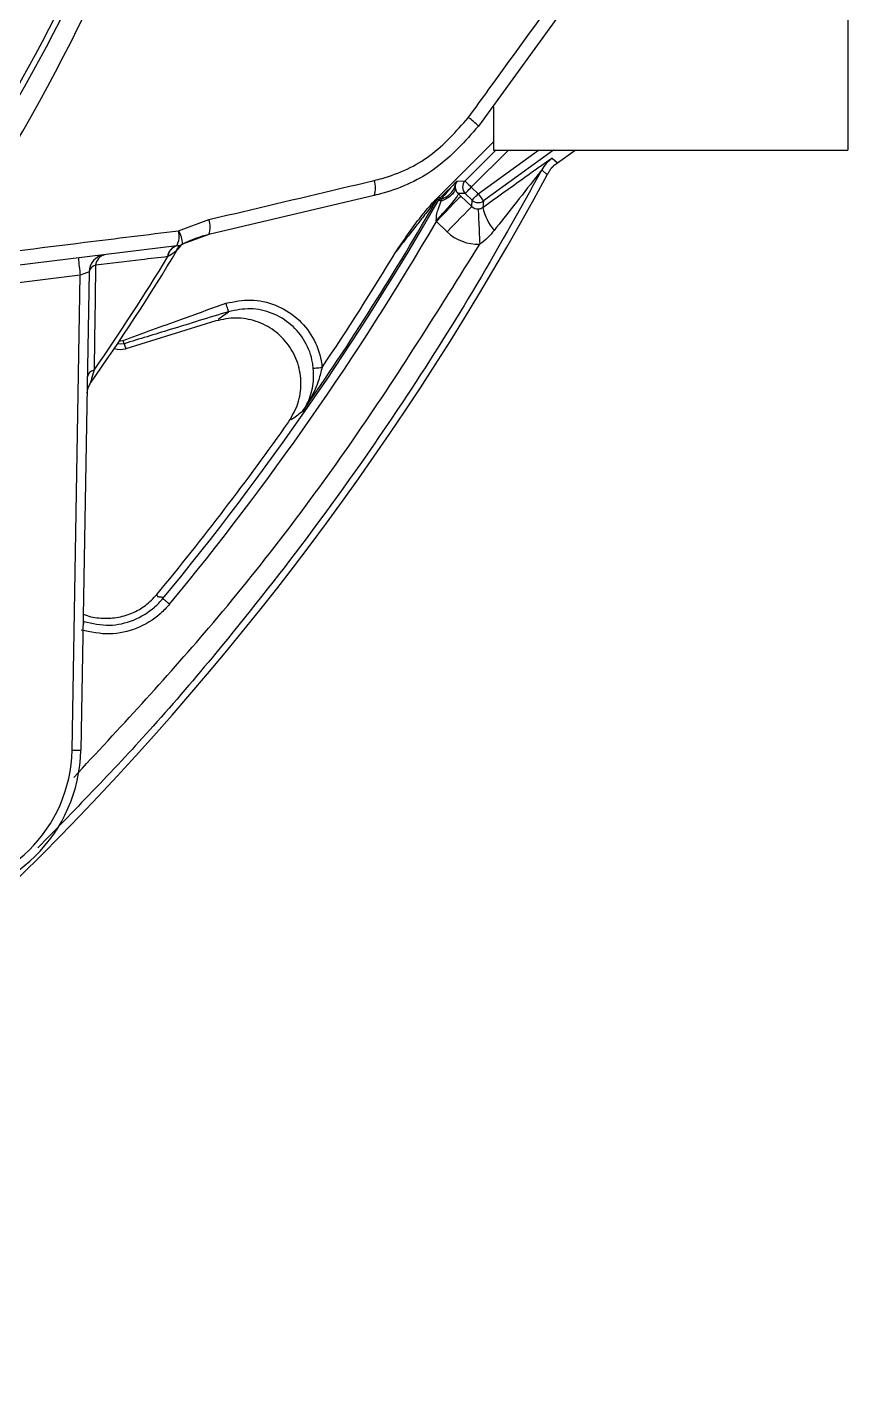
# Model space of a CAD drawing. Extents: x 7 to 135, y 1 to 99.
# Drawn here: x 131.783 to 133.181, y 41.43 to 43.749 of the extents above; entities that cross this region are included whole.
import ezdxf

# ---------------------------------------------------------------- set-up
doc = ezdxf.new("R2010")
doc.units = 0
doc.header["$MEASUREMENT"] = 0
doc.layers.add('OBJECT', color=7, linetype='CONTINUOUS')

msp = doc.modelspace()

# ---------------------------------------------------------------- linework, layer by layer
at = {"layer": 'OBJECT'}
for p, q in [((133.1811, 44.0806), (133.1811, 43.5395)), ((132.7575, 43.8638), (132.5516, 43.5803)), ((132.5771, 43.6134), (132.5771, 43.5395)), ((132.5771, 43.5534), (132.4732, 43.4495)), ((132.5289, 43.487), (132.5814, 43.5395)), ((132.6026, 43.5395), (132.5395, 43.4764)), ((132.5512, 43.465), (132.6538, 43.5395)), ((132.6793, 43.5395), (132.5601, 43.4529)), ((132.5771, 43.5395), (133.1811, 43.5395)), ((132.6864, 43.5177), (132.7164, 43.5395)), ((132.6771, 43.5258), (132.6864, 43.5177)), ((132.4865, 43.4581), (132.5153, 43.4868)), ((132.5153, 43.4868), (132.5289, 43.487)), ((132.5122, 43.4792), (132.5122, 43.4756)), ((132.5291, 43.4656), (132.5173, 43.4655)), ((132.5173, 43.4655), (132.5217, 43.4612)), ((132.5408, 43.4542), (132.5291, 43.4656)), ((132.5395, 43.4764), (132.5512, 43.465)), ((132.3739, 43.4622), (132.0921, 43.3958)), ((132.484, 43.4599), (132.4865, 43.4581)), ((132.4881, 43.4526), (132.4883, 43.4562)), ((132.5217, 43.4612), (132.5401, 43.4435)), ((132.5401, 43.4435), (132.5408, 43.4542)), ((132.5601, 43.4529), (132.5593, 43.442)), ((132.0404, 43.4022), (132.0919, 43.4211)), ((132.4801, 43.418), (132.4798, 43.4199)), ((132.4984, 43.4003), (132.4801, 43.418)), ((132.0921, 43.3958), (132.0473, 43.3794)), ((132.0373, 43.3763), (131.5758, 43.3198)), ((132.0224, 43.3582), (132.0219, 43.3581)), ((131.8731, 43.3264), (131.5823, 43.2908)), ((131.859, 42.5176), (131.8731, 43.3264)), ((131.888, 43.332), (131.8738, 42.5176)), ((132.1041, 43.2485), (131.9504, 43.2012)), ((131.9478, 43.2097), (131.9504, 43.2012)), ((131.8776, 42.7367), (131.8791, 42.7363))]:
    msp.add_line(p, q, dxfattribs=at)
at = {"layer": 'OBJECT', "flags": 128}
for points in [[(132.5289, 43.487), (132.5291, 43.4867), (132.5297, 43.4861), (132.5307, 43.4851), (132.5321, 43.4838), (132.5336, 43.4822), (132.5355, 43.4804), (132.5374, 43.4784), (132.5395, 43.4764)], [(132.6689, 43.4977), (132.6673, 43.4991), (132.6608, 43.5047), (132.6596, 43.5058)], [(132.5291, 43.4656), (132.5293, 43.4658), (132.5299, 43.4664), (132.5309, 43.4675), (132.5322, 43.4688), (132.5338, 43.4704), (132.5355, 43.4723), (132.5375, 43.4743), (132.5395, 43.4764)], [(132.5408, 43.4542), (132.5411, 43.4545), (132.5417, 43.4551), (132.5426, 43.4561), (132.5439, 43.4574), (132.5455, 43.4591), (132.5473, 43.4609), (132.5492, 43.4629), (132.5512, 43.465)], [(132.5512, 43.465), (132.5529, 43.4627), (132.5546, 43.4604), (132.5561, 43.4583), (132.5574, 43.4565), (132.5585, 43.455), (132.5593, 43.4539), (132.5599, 43.4531), (132.5601, 43.4529)], [(132.5217, 43.4612), (132.5208, 43.4602), (132.5184, 43.4577), (132.5145, 43.4536), (132.5093, 43.4483), (132.503, 43.4418), (132.4958, 43.4344), (132.4881, 43.4263), (132.4801, 43.418)], [(132.4841, 43.4549), (132.4838, 43.4551), (132.4822, 43.4564), (132.4816, 43.4568)], [(132.4841, 43.4549), (132.4841, 43.4549), (132.4844, 43.4547), (132.4847, 43.4545), (132.4852, 43.4543), (132.4857, 43.4539), (132.4864, 43.4536), (132.4872, 43.4531), (132.4881, 43.4526)], [(132.4865, 43.4581), (132.4865, 43.458), (132.4866, 43.4579), (132.4868, 43.4578), (132.487, 43.4575), (132.4872, 43.4573), (132.4876, 43.457), (132.4879, 43.4566), (132.4883, 43.4562)], [(132.5401, 43.4435), (132.5391, 43.4425), (132.5367, 43.44), (132.5328, 43.4359), (132.5276, 43.4306), (132.5213, 43.424), (132.5142, 43.4166), (132.5064, 43.4086), (132.4984, 43.4003)], [(132.1257, 43.2643), (132.1256, 43.2646), (132.1254, 43.2654), (132.125, 43.2668), (132.1244, 43.2686), (132.1237, 43.2707), (132.123, 43.2732), (132.1222, 43.2759), (132.1213, 43.2786)], [(131.9478, 43.2097), (131.9414, 43.2087), (131.9363, 43.2094)], [(131.94, 43.2148), (131.9415, 43.2147), (131.9461, 43.2154)], [(132.2702, 43.1679), (132.2706, 43.168), (132.2716, 43.1681), (132.273, 43.1682), (132.2748, 43.1684), (132.2771, 43.1686), (132.2796, 43.1688), (132.2823, 43.1691), (132.2852, 43.1693)], [(131.8791, 42.7363), (131.879, 42.7359), (131.8787, 42.7351), (131.8783, 42.7337), (131.8777, 42.732), (131.8775, 42.7314)]]:
    msp.add_lwpolyline(points, dxfattribs=at)
at = {"layer": 'OBJECT'}
for centre, radius, start, end in [((128.8466, 45.2495), 3.375, 326.7599, 342.437), ((128.8466, 45.2895), 3.36, 324.0898, 338.2742), ((128.8466, 45.2895), 3.35, 324.4956, 338.1027), ((132.4813, 43.5138), 0.0968, 43.4516, 56.7602), ((128.2567, 45.8794), 5.014, 297.4419, 331.6393), ((132.3421, 43.4751), 0.0343, 337.9589, 21.8905), ((132.5395, 43.4764), 0.015, 135.0209, 225.9791), ((132.4789, 43.4898), 0.0349, 285.6302, 342.4053), ((128.2567, 45.8794), 4.8733, 320.4385, 330.1645), ((128.2567, 45.8794), 4.8702, 325.1172, 330.1693), ((132.4946, 43.4493), 0.015, 135.0033, 150.1663), ((132.4971, 43.4474), 0.015, 135.0035, 150.162), ((132.5512, 43.465), 0.015, 226.0167, 305.9831), ((132.64, 43.4571), 0.0821, 190.6052, 221.4261), ((128.2567, 45.8794), 4.8883, 320.4386, 329.766), ((132.0595, 43.4082), 0.0349, 339.0658, 21.6222), ((132.0078, 43.3929), 0.0339, 330.7328, 15.8599), ((132.006, 43.3793), 0.0413, 0.1065, 33.6564), ((132.138, 43.2011), 0.2, 103.26, 116.959), ((128.8466, 45.2895), 3.7247, 324.7907, 328.9732), ((132.0425, 43.3563), 0.0207, 104.5744, 174.9321), ((132.0429, 43.3565), 0.0206, 105.0663, 175.2571), ((132.0588, 43.357), 0.0251, 117.2659, 155.1214), ((132.0337, 43.4061), 0.03, 276.9863, 296.959), ((132.0641, 43.3542), 0.03, 115.7571, 148.9732), ((132.5522, 43.417), 0.6852, 185.1246, 187.5992), ((131.918, 43.3315), 0.03, 96.9863, 179), ((128.8466, 45.2895), 3.717, 325.1396, 328.6949), ((131.9195, 43.3415), 0.0204, 104.6188, 174.5537), ((128.2567, 45.8794), 4.8552, 326.0699, 328.8289), ((131.9025, 43.3291), 0.0148, 102.8086, 168.5303), ((131.9416, 43.2299), 0.03, 249.6156, 287.12), ((131.9001, 43.1498), 0.0155, 103.2564, 169.2224), ((131.9144, 43.1247), 0.03, 144.7907, 179), ((128.2567, 45.8794), 4.861, 320.4273, 324.7938), ((131.6138, 42.5221), 0.26, 270, 359), ((131.614, 42.5219), 0.245, 270, 359), ((131.8679, 42.822), 0.3045, 268.3095, 271.0971)]:
    msp.add_arc(centre, radius, start, end, dxfattribs=at)
for centre, major_axis, ratio, start_param, end_param in [((132.5259, 43.4762), (0.0519, 0.0523), 0.20355, 1.570042, 2.15556), ((132.5259, 43.4762), (-0.0062, 0.014), 0.879711, 0.411697, 0.997216), ((132.5505, 43.4543), (0.001, 0.015), 0.99767, 2.443589, 3.256198), ((132.5505, 43.4543), (-0.0052, -0.0748), 0.999741, 5.585181, 6.397884), ((131.8729, 43.3259), (0.0151, 0.0061), 0.020598, 6.274512, 7.832753)]:
    msp.add_ellipse(centre, major_axis=major_axis, ratio=ratio, start_param=start_param, end_param=end_param, dxfattribs=at)
for points, knots in [([(132.5344, 43.5947), (132.5461, 43.6109), (132.604, 43.6907), (132.6619, 43.7704), (132.708, 43.834)], [0, 0, 0, 0, 0.202571, 1, 1, 1, 1]), ([(132.5516, 43.5803), (132.529, 43.5548), (132.4837, 43.5038), (132.416, 43.4728), (132.3788, 43.4634), (132.3739, 43.4622)], [0, 0, 0, 0, 0.465109, 0.929104, 1, 1, 1, 1]), ([(132.374, 43.4878), (132.3784, 43.489), (132.4119, 43.4975), (132.4731, 43.5255), (132.5139, 43.5717), (132.5344, 43.5947)], [0, 0, 0, 0, 0.070987, 0.53521, 1, 1, 1, 1]), ([(132.5593, 43.442), (132.5837, 43.4596), (132.6156, 43.4826), (132.651, 43.5079), (132.6662, 43.5186), (132.6754, 43.5249), (132.6766, 43.5255), (132.6771, 43.5258)], [0, 0, 0, 0, 0.508831, 0.66541, 0.82295, 0.91238, 1, 1, 1, 1]), ([(132.6771, 43.5258), (132.6737, 43.523), (132.6667, 43.5173), (132.662, 43.5096), (132.6596, 43.5058)], [0, 0, 0, 0, 0.500001, 1, 1, 1, 1]), ([(132.6785, 43.5114), (132.6783, 43.5112), (132.678, 43.511), (132.6776, 43.5106), (132.6773, 43.5103), (132.6769, 43.51), (132.6766, 43.5096), (132.6763, 43.5093), (132.6761, 43.5091), (132.6759, 43.5089), (132.6757, 43.5086), (132.6753, 43.5082), (132.6746, 43.5072), (132.6743, 43.5067), (132.6741, 43.5064)], [0, 0, 0, 0, 0.164678, 0.272737, 0.345775, 0.402417, 0.459455, 0.479824, 0.494484, 0.509207, 0.526679, 0.55644, 0.64948, 1, 1, 1, 1]), ([(132.6864, 43.5177), (132.6862, 43.5175), (132.6856, 43.5171), (132.6847, 43.5164), (132.6828, 43.515), (132.6806, 43.5132), (132.6793, 43.5121), (132.6785, 43.5114)], [0, 0, 0, 0, 0.033051, 0.074378, 0.154533, 0.45973, 1, 1, 1, 1]), ([(132.6596, 43.5058), (132.6209, 43.4363), (132.5462, 43.3021), (132.4125, 43.0921), (132.2673, 42.886), (132.1229, 42.7036), (131.9719, 42.5266), (131.8672, 42.4193), (131.8006, 42.3511)], [0, 0, 0, 0, 0.165152, 0.319062, 0.516875, 0.68864, 0.802144, 1, 1, 1, 1]), ([(132.0919, 43.4211), (132.111, 43.4256), (132.2051, 43.4479), (132.2991, 43.4701), (132.374, 43.4878)], [0, 0, 0, 0, 0.2030193, 1, 1, 1, 1]), ([(132.6596, 43.5058), (132.6596, 43.5058), (132.6596, 43.5058), (132.6594, 43.5056), (132.6585, 43.5045), (132.6554, 43.5005), (132.6399, 43.4808), (132.6135, 43.4469), (132.5895, 43.4168), (132.5784, 43.4028)], [0, 0, 0, 0, 0.000017, 0.012898, 0.029458, 0.059185, 0.156311, 0.60937, 1, 1, 1, 1]), ([(132.6741, 43.5064), (132.6737, 43.5058), (132.6732, 43.505), (132.6723, 43.5035), (132.6715, 43.5023), (132.6709, 43.5012), (132.6703, 43.5001), (132.6697, 43.4991), (132.6693, 43.4983), (132.669, 43.4978), (132.6689, 43.4977)], [0, 0, 0, 0, 0.321647, 0.539481, 0.68807, 0.790331, 0.893888, 0.936662, 0.979933, 1, 1, 1, 1]), ([(132.5173, 43.4655), (132.517, 43.4643), (132.5165, 43.4621), (132.5081, 43.4512), (132.4955, 43.4366), (132.485, 43.4255), (132.4798, 43.4199)], [0, 0, 0, 0, 0.250006, 0.499998, 0.750002, 1, 1, 1, 1]), ([(132.5122, 43.4756), (132.5119, 43.4735), (132.5112, 43.4692), (132.5062, 43.463), (132.4987, 43.4572), (132.4916, 43.4541), (132.4881, 43.4526)], [0, 0, 0, 0, 0.249997, 0.500009, 0.749997, 1, 1, 1, 1]), ([(132.5122, 43.4756), (132.5122, 43.4756), (132.5122, 43.4756), (132.5123, 43.4744), (132.5128, 43.4722), (132.5141, 43.4694), (132.5154, 43.4675), (132.5164, 43.4663), (132.517, 43.4657), (132.5173, 43.4655)], [0, 0, 0, 0, 0.000838, 0.0077, 0.445821, 0.727956, 0.886386, 0.948101, 1, 1, 1, 1]), ([(132.4816, 43.4568), (132.4816, 43.4568), (132.4815, 43.4567), (132.4813, 43.4564), (132.4808, 43.4558), (132.4796, 43.4544), (132.4768, 43.4507), (132.4722, 43.4448), (132.4654, 43.4361), (132.4564, 43.4246), (132.438, 43.4009), (132.4224, 43.381), (132.4109, 43.3664)], [0, 0, 0, 0, 0.006515, 0.012042, 0.021473, 0.037262, 0.067031, 0.150816, 0.23305, 0.352902, 0.527785, 1, 1, 1, 1]), ([(132.4109, 43.3664), (132.4111, 43.3666), (132.4263, 43.3881), (132.4452, 43.4172), (132.4677, 43.4431), (132.4732, 43.4495)], [0, 0, 0, 0, 0.00863, 0.757854, 1, 1, 1, 1]), ([(132.4732, 43.4495), (132.4754, 43.4517), (132.4786, 43.4548), (132.482, 43.4582), (132.4837, 43.4597), (132.4839, 43.4599), (132.484, 43.4599)], [0, 0, 0, 0, 0.47216, 0.673773, 0.877583, 1, 1, 1, 1]), ([(132.4798, 43.4199), (132.4799, 43.4237), (132.4803, 43.4306), (132.4838, 43.4414), (132.4865, 43.4485), (132.4881, 43.4526)], [0, 0, 0, 0, 0.330554, 0.608866, 1, 1, 1, 1]), ([(132.5512, 43.4393), (132.5519, 43.4393), (132.5536, 43.4395), (132.5564, 43.4403), (132.5582, 43.4414), (132.5593, 43.442)], [0, 0, 0, 0, 0.21887, 0.541067, 1, 1, 1, 1]), ([(132.5512, 43.4393), (132.5512, 43.4382), (132.5513, 43.4361), (132.5519, 43.4222), (132.5528, 43.4026), (132.5535, 43.3871), (132.5538, 43.3793)], [0, 0, 0, 0, 0.250009, 0.500008, 0.750004, 1, 1, 1, 1]), ([(131.6039, 43.3482), (131.6184, 43.35), (131.7107, 43.3614), (131.8563, 43.3794), (131.9872, 43.3956), (132.0404, 43.4022)], [0, 0, 0, 0, 0.0995, 0.633978, 1, 1, 1, 1]), ([(132.5784, 43.4028), (132.5749, 43.3986), (132.5676, 43.3899), (132.5588, 43.3825), (132.5538, 43.3793), (132.5538, 43.3793)], [0, 0, 0, 0, 0.482935, 0.999931, 1, 1, 1, 1]), ([(131.862, 42.471), (131.9398, 42.5547), (132.1095, 42.7369), (132.3419, 43.0405), (132.4836, 43.267), (132.5539, 43.3793)], [0, 0, 0, 0, 0.299655, 0.652671, 1, 1, 1, 1]), ([(132.0384, 43.3697), (132.0383, 43.3696), (132.0382, 43.3696), (132.0373, 43.3688), (132.0363, 43.3679), (132.036, 43.3676)], [0, 0, 0, 0, 0.237492, 0.744544, 1, 1, 1, 1]), ([(132.0219, 43.3581), (132.007, 43.3563), (131.9662, 43.3515), (131.9252, 43.3466), (131.8992, 43.3435)], [0, 0, 0, 0, 0.366785, 1, 1, 1, 1]), ([(132.036, 43.3676), (132.0352, 43.3669), (132.0315, 43.3637), (132.0264, 43.3606), (132.0224, 43.3582)], [0, 0, 0, 0, 0.233456, 1, 1, 1, 1]), ([(131.8992, 43.3435), (131.8987, 43.3123), (131.8978, 43.2524), (131.897, 43.1933), (131.8966, 43.165)], [0, 0, 0, 0, 0.520785, 1, 1, 1, 1]), ([(131.9461, 43.2154), (131.9787, 43.2273), (132.0371, 43.2486), (132.0956, 43.2695), (132.1213, 43.2786)], [0, 0, 0, 0, 0.560066, 1, 1, 1, 1]), ([(132.1213, 43.2786), (132.1354, 43.2815), (132.1636, 43.2872), (132.2064, 43.2775), (132.2435, 43.2551), (132.271, 43.2216), (132.2825, 43.1908), (132.2847, 43.173), (132.2852, 43.1693)], [0, 0, 0, 0, 0.1903299, 0.380667, 0.570814, 0.7607169, 0.9504983, 1, 1, 1, 1]), ([(132.1257, 43.2643), (132.0925, 43.2541), (132.0332, 43.2359), (131.9739, 43.2177), (131.9478, 43.2097)], [0, 0, 0, 0, 0.560067, 1, 1, 1, 1]), ([(132.108, 43.2514), (132.1106, 43.2533), (132.1166, 43.2576), (132.1225, 43.2619), (132.1257, 43.2643)], [0, 0, 0, 0, 0.444178, 1, 1, 1, 1]), ([(132.2702, 43.1679), (132.2698, 43.1712), (132.2679, 43.1868), (132.2578, 43.214), (132.2335, 43.2436), (132.2008, 43.2633), (132.163, 43.2719), (132.1382, 43.2668), (132.1257, 43.2643)], [0, 0, 0, 0, 0.0495, 0.239266, 0.429147, 0.619282, 0.809633, 1, 1, 1, 1]), ([(132.2285, 43.077), (132.2344, 43.087), (132.246, 43.1072), (132.2508, 43.1423), (132.2453, 43.1769), (132.2293, 43.2083), (132.2044, 43.2333), (132.1732, 43.2493), (132.1383, 43.2558), (132.1155, 43.251), (132.1041, 43.2485)], [0, 0, 0, 0, 0.124869, 0.249778, 0.374722, 0.499691, 0.624679, 0.749678, 0.87468, 1, 1, 1, 1]), ([(131.9478, 43.2097), (131.9478, 43.2098), (131.9477, 43.21), (131.9473, 43.2116), (131.9467, 43.2135), (131.9463, 43.2148), (131.9461, 43.2154)], [0, 0, 0, 0, 0.270543, 0.562363, 0.789534, 1, 1, 1, 1]), ([(131.8966, 43.165), (131.8951, 43.16), (131.8929, 43.1524), (131.8908, 43.1452), (131.89, 43.1424), (131.8899, 43.1421), (131.8899, 43.142)], [0, 0, 0, 0, 0.506463, 0.773359, 0.886102, 1, 1, 1, 1]), ([(132.2852, 43.1693), (132.2834, 43.1623), (132.2788, 43.1439), (132.2674, 43.1188), (132.2569, 43.1015), (132.2519, 43.0943), (132.2518, 43.0942)], [0, 0, 0, 0, 0.259823, 0.675931, 0.994605, 1, 1, 1, 1]), ([(132.2518, 43.0942), (132.2519, 43.0943), (132.2563, 43.1007), (132.2647, 43.1166), (132.2712, 43.1416), (132.2705, 43.1605), (132.2702, 43.1679)], [0, 0, 0, 0, 0.005122, 0.319785, 0.733082, 1, 1, 1, 1]), ([(132.2518, 43.0942), (132.2516, 43.094), (132.2481, 43.0914), (132.2417, 43.0867), (132.2355, 43.0821), (132.2325, 43.0799)], [0, 0, 0, 0, 0.033743, 0.545867, 1, 1, 1, 1]), ([(131.8778, 42.7496), (131.8791, 42.749), (131.8883, 42.7444), (131.908, 42.7417), (131.935, 42.7421), (131.9611, 42.7499), (131.985, 42.763), (131.9974, 42.7761), (132.0036, 42.7827)], [0, 0, 0, 0, 0.029825, 0.223629, 0.417501, 0.611703, 0.805602, 1, 1, 1, 1]), ([(131.8791, 42.7363), (131.8936, 42.7332), (131.9219, 42.7272), (131.9646, 42.737), (131.9947, 42.7555), (132.0095, 42.7703), (132.0137, 42.7756), (132.0137, 42.7756)], [0, 0, 0, 0, 0.296653, 0.579456, 0.862285, 0.999984, 1, 1, 1, 1]), ([(132.0036, 42.7827), (132.0037, 42.7817), (132.0037, 42.7797), (132.0056, 42.7788), (132.0082, 42.7786), (132.011, 42.7786), (132.0132, 42.778), (132.0135, 42.7764), (132.0137, 42.7756)], [0, 0, 0, 0, 0.164791, 0.316166, 0.49547, 0.688018, 0.836339, 1, 1, 1, 1]), ([(132.0137, 42.7756), (132.0139, 42.7754), (132.0143, 42.7751), (132.017, 42.7729), (132.0208, 42.7698), (132.0238, 42.7673), (132.0253, 42.7661)], [0, 0, 0, 0, 0.250021, 0.500016, 0.750008, 1, 1, 1, 1]), ([(132.0253, 42.7661), (132.0201, 42.7604), (132.0044, 42.7432), (131.9702, 42.723), (131.9225, 42.7118), (131.8907, 42.7185), (131.8745, 42.722)], [0, 0, 0, 0, 0.137711, 0.420537, 0.703343, 1, 1, 1, 1]), ([(131.8776, 42.7395), (131.8778, 42.7393), (131.8783, 42.7384), (131.8787, 42.7372), (131.8791, 42.7363)], [0, 0, 0, 0, 0.272374, 1, 1, 1, 1])]:
    msp.add_open_spline(points, degree=3, knots=knots, dxfattribs=at)

doc.saveas('drawing.dxf')
